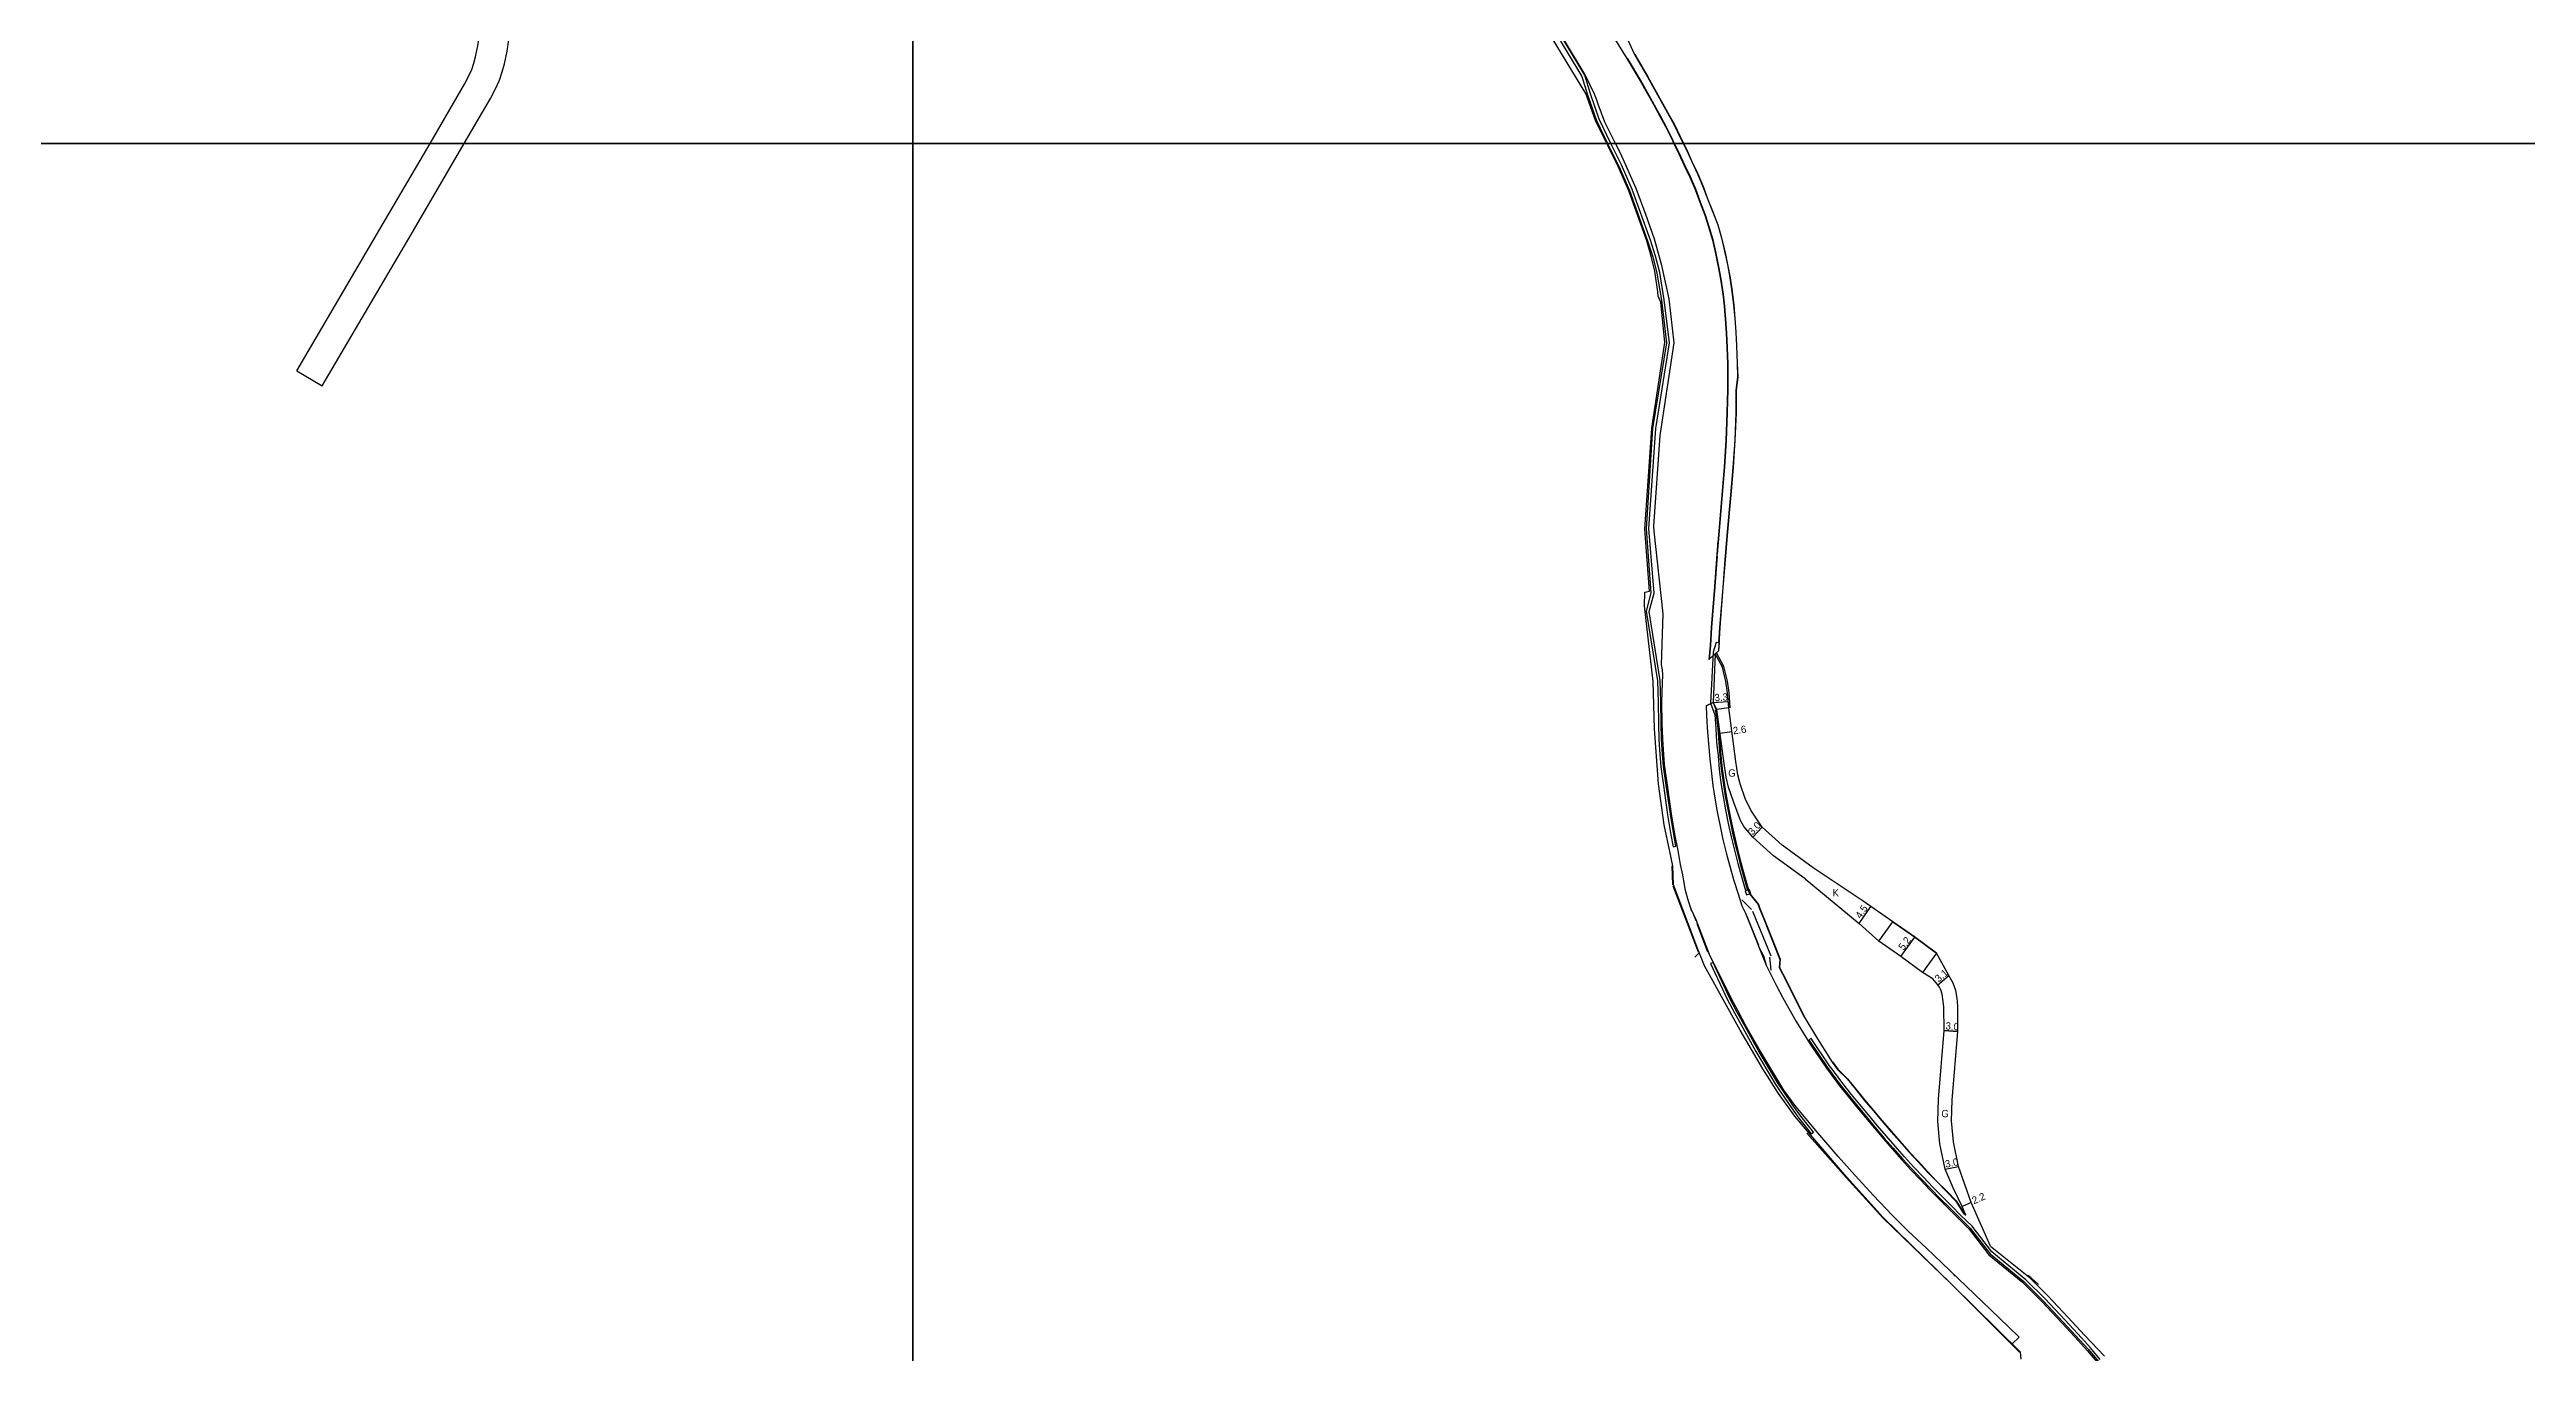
# Model space of a CAD drawing. Header units: metres. Extents: x 0 to 4000, y -96000 to -93000.
# Drawn here: x 1411 to 1954, y -95665 to -95379 of the extents above; entities that cross this region are included whole.
import ezdxf

# ---------------------------------------------------------------- set-up
doc = ezdxf.new("R2010")
doc.units = ezdxf.units.M
doc.header["$LTSCALE"] = 2.5
for name, color, linetype in [('側溝・桝', 7, 'Continuous'), ('図郭', 7, 'Continuous'), ('幅員', 7, 'Continuous'), ('歩道・分離帯・安全施設', 7, 'Continuous'), ('舗装', 7, 'Continuous'), ('道路', 7, 'Continuous')]:
    doc.layers.add(name, color=color, linetype=linetype)
doc.styles.get("Standard").update_dxf_attribs({"font": ''})
doc.styles.get('Standard').set_extended_font_data('@MS PGothic')

msp = doc.modelspace()

# ---------------------------------------------------------------- linework, layer by layer
at = {"layer": '側溝・桝'}
for points in [[(1750.43, -95394.69), (1748.53, -95389.13), (1747.27, -95385.03), (1734.36, -95363.48), (1733.77, -95363.9), (1746.6, -95385.32), (1747.84, -95389.34), (1749.87, -95394.99), (1752.28, -95400)], [(1753, -95400), (1750.43, -95394.69)], [(1752.28, -95400), (1752.55, -95400.56), (1754.7, -95404.96), (1757.05, -95410.32), (1761.03, -95421.36), (1762.17, -95424.87), (1763.07, -95428.43), (1764.06, -95434.34), (1765.16, -95443.66), (1762.13, -95462.43), (1760.72, -95484.46), (1761.78, -95498.48), (1760.69, -95502.47), (1763.19, -95517.76), (1763.32, -95522.37), (1763.4, -95527.14), (1763.51, -95530.57), (1763.65, -95532.84), (1763.94, -95536.55), (1764.51, -95540.69), (1765.43, -95547.08), (1766.16, -95551.5), (1766.61, -95554.1), (1767.21, -95553.99), (1766.76, -95551.4), (1766.03, -95546.99), (1765.11, -95540.6), (1764.55, -95536.49), (1764.25, -95532.79), (1764.11, -95530.54), (1764.01, -95527.12), (1763.92, -95522.36), (1763.79, -95517.7), (1761.35, -95502.52), (1762.44, -95498.54), (1761.28, -95484.35), (1762.83, -95462.42), (1765.82, -95443.69), (1764.7, -95434.24), (1763.71, -95428.3), (1762.79, -95424.69), (1761.64, -95421.15), (1757.65, -95410.08), (1755.29, -95404.68), (1753.13, -95400.27), (1753, -95400)], [(1776.6, -95509.38), (1776.1, -95509.34), (1775.44, -95511.44), (1774.8, -95522.64), (1775.79, -95525.2), (1775.96, -95528.2), (1776.16, -95531.2), (1776.48, -95534.16), (1776.7, -95537.11), (1777.1, -95540.12), (1777.58, -95543.09), (1778.14, -95546.04), (1778.71, -95548.98), (1779.35, -95551.95), (1780.06, -95554.82), (1780.79, -95557.74), (1781.59, -95560.64), (1782.48, -95563.71)], [(1775.83, -95511.79), (1775.42, -95522.51)], [(1860.26, -95666.44), (1858.09, -95663.89), (1856.16, -95661.72), (1852.57, -95657.84), (1848.11, -95653.11), (1843.95, -95648.96), (1836.51, -95642.88), (1832.16, -95637.26), (1829.65, -95634.8), (1827.67, -95632.81), (1825.67, -95630.82), (1823.53, -95628.67), (1821.5, -95626.52), (1819.32, -95624.2), (1817.35, -95622.07), (1815.31, -95619.73), (1813.37, -95617.55), (1811.39, -95615.23), (1809.44, -95612.87), (1807.58, -95610.61), (1805.74, -95608.39), (1803.81, -95605.96), (1801.98, -95603.51), (1800.91, -95602.12), (1796.88, -95596.09), (1796.38, -95596.42), (1800.43, -95602.47), (1801.5, -95603.87), (1803.34, -95606.32), (1805.28, -95608.76), (1807.12, -95610.99), (1808.98, -95613.25), (1810.94, -95615.61), (1812.92, -95617.94), (1814.86, -95620.12), (1816.91, -95622.46), (1818.88, -95624.61), (1821.07, -95626.92), (1823.1, -95629.08), (1825.25, -95631.24), (1827.25, -95633.23), (1829.23, -95635.22), (1831.74, -95637.68), (1836.1, -95643.3), (1843.53, -95649.38), (1847.68, -95653.53), (1852.13, -95658.24), (1855.72, -95662.12), (1857.64, -95664.28), (1859.81, -95666.82)]]:
    msp.add_lwpolyline(points, dxfattribs=at)
for points in [[(1783.31, -95563.47), (1782.43, -95563.72), (1782.68, -95564.61), (1783.57, -95564.36)], [(1780.61, -95590.24), (1779, -95587.22), (1775.39, -95579.46), (1774.84, -95579.7), (1778.47, -95587.49), (1780.05, -95590.48), (1781.89, -95593.8), (1784.77, -95598.95), (1789.02, -95606.06), (1790.3, -95608), (1792.56, -95611.33), (1794.17, -95613.54), (1796.9, -95617.02), (1797.37, -95616.66), (1794.62, -95613.13), (1793.03, -95610.96), (1790.74, -95607.59), (1789.53, -95605.74), (1785.28, -95598.64), (1782.4, -95593.49)]]:
    msp.add_lwpolyline(points, close=True, dxfattribs=at)
at = {"layer": '図郭'}
for points in [[(800, -95400), (1600, -95400), (1600, -94800), (800, -94800)], [(1600, -95400), (2400, -95400), (2400, -94800), (1600, -94800)], [(800, -96000), (1600, -96000), (1600, -95400), (800, -95400)], [(1600, -96000), (2400, -96000), (2400, -95400), (1600, -95400)]]:
    msp.add_lwpolyline(points, close=True, dxfattribs=at)
at = {"layer": '幅員'}
for points in [[(1775.42, -95522.51), (1778.72, -95522.28)], [(1779.51, -95528.93), (1776.93, -95529.28)], [(1786.14, -95549.77), (1784.12, -95551.99)], [(1807.41, -95570.89), (1809.97, -95567.19)], [(1816.57, -95578.15), (1819.63, -95573.9)], [(1824.68, -95584.35), (1827.05, -95582.34)], [(1826.07, -95594.33), (1829.06, -95594.58)], [(1826.26, -95624.73), (1829.2, -95624.13)], [(1831.98, -95632.02), (1829.97, -95632.9)]]:
    msp.add_lwpolyline(points, dxfattribs=at)
at = {"layer": '歩道・分離帯・安全施設'}
for points in [[(1730.82, -95336.75), (1729.6, -95337.49), (1731.5, -95340.58), (1734.48, -95345.45), (1736.94, -95349.27), (1739.17, -95352.82), (1742.27, -95357.57), (1746.19, -95363.86), (1745.91, -95364.05), (1749.53, -95370.04), (1752.66, -95375.23), (1756.51, -95381.37), (1759.44, -95386.28), (1762.45, -95391.66), (1763.78, -95394.13), (1765.29, -95396.95), (1766.46, -95399.31), (1766.8, -95400)], [(1730.82, -95336.75), (1729.6, -95337.49), (1731.5, -95340.58), (1734.48, -95345.45), (1736.94, -95349.27), (1739.17, -95352.82), (1742.27, -95357.57), (1746.19, -95363.86), (1745.91, -95364.05), (1749.53, -95370.04), (1752.66, -95375.23), (1756.51, -95381.37), (1759.44, -95386.28), (1762.45, -95391.66), (1763.78, -95394.13), (1765.29, -95396.95), (1766.46, -95399.31), (1766.8, -95400)], [(1754.01, -95400), (1751.66, -95395.35), (1750.19, -95391.37), (1749.85, -95390.32), (1749.4, -95389.17), (1747.32, -95384.98), (1734.41, -95363.43), (1733.41, -95362.21)], [(1754.01, -95400), (1751.66, -95395.35), (1750.19, -95391.37), (1749.85, -95390.32), (1749.4, -95389.17), (1747.32, -95384.98), (1734.41, -95363.43)], [(1754.01, -95400), (1751.66, -95395.35), (1750.19, -95391.37), (1749.85, -95390.32), (1749.4, -95389.17), (1747.32, -95384.98), (1734.41, -95363.43)], [(1766.96, -95400), (1766.59, -95399.25), (1765.42, -95396.88), (1763.91, -95394.06), (1762.57, -95391.59), (1759.57, -95386.21), (1756.64, -95381.3)], [(1758.21, -95380.48), (1761.07, -95385.4), (1764, -95390.63), (1765.45, -95393.25), (1766.9, -95395.86), (1768.17, -95398.5), (1768.91, -95400)], [(1840.97, -95663.04), (1842.46, -95661.53), (1838.1, -95657.31), (1825.5, -95645.29), (1822.13, -95642.09), (1818.1, -95638.26), (1814.65, -95634.86), (1810.57, -95630.54), (1806.53, -95626.11), (1802.82, -95621.95), (1798.38, -95616.81), (1794.97, -95612.75), (1793.32, -95610.69), (1790.88, -95607.47), (1785.5, -95598.43), (1782.57, -95593.33), (1780.85, -95590.1), (1779.36, -95587.25), (1774.57, -95577.69), (1771.69, -95570.14), (1770.61, -95567.76), (1769.97, -95566.03), (1769.37, -95563.67), (1768.99, -95561.54), (1768.75, -95560.27), (1768.28, -95558.01), (1767.76, -95554.9), (1766.98, -95551.34), (1766.27, -95546.87), (1765.39, -95540.57), (1764.77, -95536.1), (1764.5, -95532.78), (1764.35, -95530.48), (1764.25, -95527.08), (1764.19, -95522.27), (1764.38, -95516.37), (1764.29, -95515.32), (1764.08, -95514.25), (1764.43, -95503.07), (1762.48, -95484.92), (1762.39, -95483.84), (1763.76, -95464.02), (1766.83, -95443.71), (1765.74, -95434.06), (1764.12, -95426.7), (1762.53, -95420.97), (1760.62, -95415.58), (1758.55, -95409.85), (1755.06, -95402.09), (1754.01, -95400)], [(1840.97, -95663.04), (1842.46, -95661.53), (1838.1, -95657.31), (1825.5, -95645.29), (1822.13, -95642.09), (1818.1, -95638.26), (1814.65, -95634.86), (1810.57, -95630.54), (1806.53, -95626.11), (1802.82, -95621.95), (1798.38, -95616.81), (1794.97, -95612.75), (1793.32, -95610.69), (1790.88, -95607.47), (1785.5, -95598.43), (1782.57, -95593.33), (1780.85, -95590.1), (1779.36, -95587.25), (1774.57, -95577.69), (1771.69, -95570.14), (1770.61, -95567.76), (1769.97, -95566.03), (1769.37, -95563.67), (1768.99, -95561.54), (1768.75, -95560.27), (1768.28, -95558.01), (1767.76, -95554.9), (1766.98, -95551.34), (1766.27, -95546.87), (1765.39, -95540.57), (1764.77, -95536.1), (1764.5, -95532.78), (1764.35, -95530.48), (1764.25, -95527.08), (1764.19, -95522.27), (1764.38, -95516.37), (1764.29, -95515.32), (1764.08, -95514.25), (1764.43, -95503.07), (1762.48, -95484.92), (1762.39, -95483.84), (1763.76, -95464.02), (1766.83, -95443.71), (1765.74, -95434.06), (1764.12, -95426.7), (1762.53, -95420.97), (1760.62, -95415.58), (1758.55, -95409.85), (1755.06, -95402.09), (1754.01, -95400)], [(1767.76, -95554.9), (1766.98, -95551.34), (1766.27, -95546.87), (1765.39, -95540.57), (1764.77, -95536.1), (1764.5, -95532.78), (1764.35, -95530.48), (1764.25, -95527.08), (1764.19, -95522.27), (1764.38, -95516.37), (1764.29, -95515.32), (1764.08, -95514.25), (1764.43, -95503.07), (1762.48, -95484.92), (1762.39, -95483.84), (1763.76, -95464.02), (1766.83, -95443.71), (1765.74, -95434.06), (1764.12, -95426.7), (1762.53, -95420.97), (1760.62, -95415.58), (1758.55, -95409.85), (1755.06, -95402.09), (1754.01, -95400)], [(1766.8, -95400), (1767.9, -95402.23), (1769.07, -95404.79), (1770.29, -95407.38), (1771.45, -95410.07), (1772.5, -95412.87), (1773.58, -95415.72), (1774.47, -95418.51), (1775.25, -95421.18), (1775.91, -95424.09), (1776.52, -95427.01), (1777, -95429.7), (1777.5, -95433.03), (1777.8, -95435.63), (1778.01, -95438.47), (1778.23, -95441.53), (1778.42, -95444.69), (1778.58, -95448.21), (1778.54, -95451.26), (1778.53, -95453.97), (1778.41, -95458.92), (1778.17, -95465.11), (1777.79, -95470.85), (1777.3, -95477.01), (1776.56, -95485.73), (1776.23, -95490), (1775.69, -95497.04), (1774.96, -95506.07), (1774.75, -95509.97), (1774.46, -95513.08)], [(1766.8, -95400), (1767.9, -95402.23), (1769.07, -95404.79), (1770.29, -95407.38), (1771.45, -95410.07), (1772.5, -95412.87), (1773.58, -95415.72), (1774.47, -95418.51), (1775.25, -95421.18), (1775.91, -95424.09), (1776.52, -95427.01), (1777, -95429.7), (1777.5, -95433.03), (1777.8, -95435.63), (1778.01, -95438.47), (1778.23, -95441.53), (1778.42, -95444.69), (1778.58, -95448.21), (1778.54, -95451.26), (1778.53, -95453.97), (1778.41, -95458.92), (1778.17, -95465.11), (1777.79, -95470.85), (1777.3, -95477.01), (1776.56, -95485.73), (1776.23, -95490), (1775.69, -95497.04), (1774.96, -95506.07), (1774.75, -95509.97), (1774.46, -95513.08)], [(1776.38, -95490.01), (1776.7, -95485.74), (1777.44, -95477.02), (1777.93, -95470.86), (1778.31, -95465.12), (1778.55, -95458.92), (1778.67, -95453.98), (1778.68, -95451.26), (1778.73, -95448.21), (1778.56, -95444.68), (1778.38, -95441.52), (1778.15, -95438.46), (1777.95, -95435.62), (1777.64, -95433.01), (1777.14, -95429.68), (1776.66, -95426.98), (1776.05, -95424.06), (1775.39, -95421.14), (1774.61, -95418.46), (1773.71, -95415.67), (1772.64, -95412.82), (1771.59, -95410.01), (1770.42, -95407.32), (1769.2, -95404.73), (1768.03, -95402.17), (1766.96, -95400)], [(1768.91, -95400), (1769.53, -95401.25), (1770.75, -95403.93), (1772.02, -95406.66), (1773.19, -95409.41), (1774.27, -95412.24), (1775.35, -95415), (1776.46, -95417.81), (1777.26, -95420.64), (1777.93, -95423.59), (1778.58, -95426.49), (1779.11, -95429.43), (1779.56, -95432.46), (1779.92, -95435.36), (1780.17, -95438.36), (1780.41, -95441.33), (1780.55, -95444.3), (1780.69, -95448.19), (1780.8, -95451.15), (1780.46, -95454.1), (1780.43, -95459.05), (1780.17, -95465.04), (1779.77, -95471), (1779.29, -95477.02), (1778.48, -95485.88), (1778.01, -95491.27), (1777.55, -95497.27), (1776.85, -95506.09), (1776.54, -95511.11)], [(1776.46, -95487.03), (1776.23, -95490), (1775.69, -95497.04), (1774.96, -95506.07), (1774.8, -95509.17)], [(1774.6, -95513.09), (1774.9, -95509.98), (1775.11, -95506.08), (1775.83, -95497.05), (1776.29, -95491.32), (1776.35, -95490.52)], [(1774.6, -95513.09), (1774.9, -95509.98), (1775.11, -95506.08), (1775.83, -95497.05), (1776.29, -95491.32), (1776.35, -95490.52)], [(1774.46, -95513.08), (1775.83, -95511.79)], [(1775.83, -95511.79), (1774.46, -95513.08)], [(1779.15, -95523.65), (1778.92, -95520.32), (1778.53, -95517.83), (1777.76, -95514.62), (1776.12, -95511.63)], [(1773.85, -95523.2), (1775.42, -95522.51)], [(1775.42, -95522.51), (1773.85, -95523.2)], [(1773.85, -95523.2), (1773.95, -95525.32), (1774.06, -95527.97), (1774.36, -95531.54), (1774.64, -95534.85), (1774.94, -95537.37), (1775.33, -95540.69), (1775.79, -95543.48), (1776.3, -95546.47), (1776.92, -95549.59), (1777.54, -95552.5), (1778.27, -95555.44), (1779.03, -95558.36), (1779.88, -95561.28), (1780.87, -95564.4), (1781.72, -95567.07), (1782.47, -95568.66)], [(1773.85, -95523.2), (1773.95, -95525.32), (1774.06, -95527.97), (1774.36, -95531.54), (1774.64, -95534.85), (1774.94, -95537.37), (1775.33, -95540.69), (1775.79, -95543.48), (1776.3, -95546.47), (1776.92, -95549.59), (1777.54, -95552.5), (1778.27, -95555.44), (1779.03, -95558.36), (1779.88, -95561.28), (1780.87, -95564.4), (1781.72, -95567.07), (1782.47, -95568.66), (1784.07, -95572.67), (1785.58, -95576.4), (1786.45, -95578), (1787.04, -95580.02), (1787.9, -95581.82), (1789.27, -95584.57), (1790.64, -95587.23), (1793.57, -95592.41), (1796.63, -95597.35), (1800.21, -95602.64), (1801.29, -95604.03), (1803.12, -95606.48), (1805.07, -95608.93), (1806.91, -95611.16), (1808.77, -95613.42), (1810.73, -95615.79), (1812.72, -95618.12), (1814.66, -95620.3), (1816.71, -95622.64), (1818.69, -95624.79), (1820.87, -95627.11), (1822.91, -95629.27), (1825.06, -95631.43), (1827.06, -95633.42), (1829.04, -95635.41), (1831.55, -95637.88), (1835.86, -95643.54), (1843.3, -95649.61), (1847.45, -95653.75), (1851.89, -95658.47), (1855.48, -95662.34), (1857.4, -95664.5), (1859.56, -95667.03)], [(1773.85, -95523.2), (1773.95, -95525.32), (1774.06, -95527.97), (1774.36, -95531.54), (1774.64, -95534.85), (1774.94, -95537.37), (1775.33, -95540.69), (1775.79, -95543.48), (1776.3, -95546.47), (1776.92, -95549.59), (1777.54, -95552.5), (1778.27, -95555.44), (1779.03, -95558.36), (1779.88, -95561.28), (1780.87, -95564.4), (1781.72, -95567.07), (1782.47, -95568.66), (1784.07, -95572.67), (1785.58, -95576.4), (1787.04, -95580.02), (1787.9, -95581.82), (1789.27, -95584.57), (1790.64, -95587.23), (1793.57, -95592.41), (1796.63, -95597.35), (1800.21, -95602.64), (1801.29, -95604.03), (1803.12, -95606.48), (1805.07, -95608.93), (1806.91, -95611.16), (1808.77, -95613.42), (1810.73, -95615.79), (1812.72, -95618.12), (1814.66, -95620.3), (1816.71, -95622.64), (1818.69, -95624.79), (1820.87, -95627.11), (1822.91, -95629.27), (1825.06, -95631.43), (1827.06, -95633.42), (1829.04, -95635.41), (1831.55, -95637.88), (1835.86, -95643.54), (1843.3, -95649.61), (1847.45, -95653.75), (1851.89, -95658.47), (1855.48, -95662.34), (1857.4, -95664.5), (1859.56, -95667.03)], [(1775.86, -95524.17), (1776.05, -95525.12), (1776.43, -95528.17), (1776.64, -95531.16), (1776.9, -95534.08), (1777.17, -95537.06), (1777.57, -95540.05), (1778.04, -95543.01), (1778.61, -95545.95), (1779.18, -95548.89), (1779.81, -95551.85), (1780.52, -95554.71), (1781.25, -95557.62), (1782.05, -95560.51), (1782.87, -95563.36), (1783.53, -95564.5), (1785.32, -95566.74), (1785.63, -95567.6), (1786.48, -95569.73), (1788.72, -95575.24), (1790.1, -95578.76), (1789.92, -95580.54), (1791.35, -95583.17), (1792.66, -95585.84), (1795.37, -95591.22)], [(1766.53, -95562.44), (1766.44, -95558.31)], [(1772.22, -95577.23), (1766.66, -95562.72)], [(1771.53, -95569.79), (1770.61, -95567.76), (1769.97, -95566.03), (1769.37, -95563.67), (1768.99, -95561.54), (1768.75, -95560.27), (1768.28, -95558.01)], [(1781.72, -95565.72), (1783.8, -95567.87)], [(1784.06, -95568.23), (1788.03, -95577.98)], [(1770.95, -95568.66), (1771.62, -95570.29)], [(1771.85, -95570.93), (1774.19, -95577.09)], [(1785.38, -95575.73), (1782.84, -95569.4)], [(1772.26, -95577.45), (1771.39, -95578.27)], [(1786.27, -95578.09), (1787.04, -95580.02), (1787.9, -95581.82), (1789.27, -95584.57), (1790.64, -95587.23), (1793.57, -95592.41)], [(1787.77, -95578.29), (1788.04, -95581.12)], [(1785.5, -95598.43), (1782.57, -95593.33), (1780.85, -95590.1), (1779.36, -95587.25), (1777.23, -95583)], [(1800.21, -95602.64), (1801.29, -95604.03), (1803.12, -95606.48), (1805.07, -95608.93), (1806.91, -95611.16), (1808.77, -95613.42), (1810.73, -95615.79), (1812.72, -95618.12), (1814.66, -95620.3), (1816.71, -95622.64), (1818.69, -95624.79), (1820.87, -95627.11), (1822.91, -95629.27), (1825.06, -95631.43), (1827.06, -95633.42), (1829.04, -95635.41), (1831.55, -95637.88), (1835.86, -95643.54), (1843.3, -95649.61), (1847.45, -95653.75), (1851.89, -95658.47), (1855.48, -95662.34), (1857.4, -95664.5), (1859.56, -95667.03)], [(1801.56, -95601.26), (1802.73, -95602.83), (1804.86, -95604.93), (1806.75, -95607.26), (1808.59, -95609.55), (1810.55, -95611.86), (1812.45, -95614.13), (1814.41, -95616.41), (1816.34, -95618.63), (1818.31, -95620.91), (1820.39, -95623.1), (1822.38, -95625.29), (1824.45, -95627.43), (1826.6, -95629.58), (1828.66, -95631.69), (1830.28, -95634.24)], [(1842.46, -95661.53), (1838.1, -95657.31), (1825.5, -95645.29), (1822.13, -95642.09), (1818.1, -95638.26), (1814.65, -95634.86), (1810.57, -95630.54), (1806.53, -95626.11), (1802.82, -95621.95), (1798.38, -95616.81), (1794.97, -95612.75), (1793.32, -95610.69), (1790.88, -95607.47)], [(1842.52, -95664.84), (1827.7, -95650.01), (1812.62, -95635.42), (1804.53, -95626.6), (1795.96, -95616.83)], [(1844.48, -95647.94), (1846.74, -95649.99)]]:
    msp.add_lwpolyline(points, dxfattribs=at)
for p in [(1770.63, -95568.09, 201.1), (1828.32, -95648.08, 193.78)]:
    msp.add_point(p, dxfattribs=at)
at = {"layer": '舗装'}
for points in [[(1778.81, -95523.68), (1776.24, -95524.02)], [(1784.12, -95551.99), (1786.14, -95549.77)], [(1829.06, -95594.58), (1826.07, -95594.33)]]:
    msp.add_lwpolyline(points, dxfattribs=at)
at = {"layer": '道路'}
for points in [[(1732.74, -95339.91), (1732.89, -95339.82), (1733.68, -95341.11), (1735.94, -95344.46), (1738.74, -95347.82), (1743.92, -95354.05), (1745.71, -95356.82), (1749.97, -95363.99), (1755.34, -95374.27), (1758.17, -95380.51)], [(1494.17, -95400), (1501.73, -95387.03), (1502.69, -95385.18), (1503.32, -95383.77), (1503.78, -95382.4), (1504.17, -95381.01), (1504.65, -95378.62), (1505.3, -95374.39), (1505.67, -95372.69), (1506.22, -95371.11), (1507.06, -95369.36), (1513.45, -95357.44)], [(1501.69, -95400), (1507.42, -95390.17), (1508.54, -95388.01), (1509.38, -95386.13), (1509.98, -95384.33), (1510.49, -95382.55), (1511.06, -95379.75), (1511.69, -95375.57), (1511.93, -95374.46), (1512.24, -95373.59), (1512.84, -95372.34), (1519.48, -95361)], [(1752.07, -95400), (1749.72, -95395.16), (1747.47, -95389.04), (1731.69, -95363.02)], [(1758.17, -95380.51), (1761.03, -95385.42), (1763.96, -95390.65), (1765.41, -95393.27), (1766.86, -95395.88), (1768.13, -95398.52), (1768.86, -95400)], [(1464.96, -95449.79), (1484.41, -95416.65), (1494.17, -95400)], [(1470.56, -95453.08), (1490.01, -95419.95), (1501.69, -95400)], [(1781.36, -95594.32), (1773.49, -95580.21), (1772.03, -95576.57), (1766.7, -95562.41), (1766.58, -95558.29), (1765.91, -95555.12), (1764.7, -95549.26), (1763.43, -95540.32), (1762.52, -95528.26), (1762.23, -95517.9), (1760.34, -95501.29), (1760.4, -95498.32), (1761.45, -95498.06), (1760.46, -95484.52), (1761.93, -95462.38), (1764.82, -95443.61), (1763.9, -95434.78), (1763.35, -95433.46), (1763.29, -95432.5), (1762.62, -95427.97), (1761.91, -95424.95), (1760.85, -95421.31), (1756.92, -95410.38), (1754.58, -95405.04), (1752.37, -95400.62), (1752.07, -95400)], [(1768.86, -95400), (1769.49, -95401.27), (1770.71, -95403.95), (1771.97, -95406.68), (1773.14, -95409.43), (1774.23, -95412.26), (1775.31, -95415.02)], [(1775.31, -95415.02), (1776.41, -95417.82), (1777.21, -95420.65), (1777.88, -95423.6), (1778.53, -95426.5), (1779.06, -95429.44), (1779.51, -95432.47), (1779.87, -95435.37), (1780.13, -95438.36), (1780.36, -95441.34), (1780.5, -95444.3), (1780.64, -95448.19), (1780.75, -95451.15), (1780.41, -95454.1), (1780.39, -95459.05), (1780.13, -95465.03), (1779.72, -95470.99), (1779.24, -95477.01), (1778.43, -95485.88), (1777.96, -95491.26), (1777.5, -95497.27), (1776.8, -95506.08), (1776.6, -95509.38), (1776.71, -95509.39), (1776.61, -95511.18), (1775.83, -95511.79)], [(1464.96, -95449.79), (1470.56, -95453.08)], [(1778.81, -95523.68), (1778.58, -95520.36), (1778.19, -95517.89), (1777.44, -95514.74), (1775.83, -95511.79)], [(1776.24, -95524.02), (1775.42, -95522.51)], [(1775.42, -95522.51), (1776.09, -95524.17), (1776.67, -95528.15), (1776.87, -95531.14), (1777.12, -95534.08), (1777.41, -95537.04), (1777.8, -95540.01), (1778.28, -95542.97), (1778.84, -95545.91), (1779.41, -95548.84), (1780.05, -95551.79), (1780.75, -95554.65), (1781.48, -95557.56), (1782.28, -95560.44), (1783.16, -95563.51), (1783.31, -95563.47), (1783.57, -95564.36), (1783.38, -95564.41), (1785.26, -95566.77), (1785.57, -95567.62), (1786.42, -95569.76), (1788.66, -95575.27), (1790.03, -95578.77), (1789.85, -95580.56), (1791.29, -95583.21), (1792.6, -95585.88), (1795.31, -95591.25), (1798.27, -95596.16), (1801.51, -95601.3), (1802.68, -95602.87), (1804.8, -95604.97), (1806.7, -95607.3), (1808.53, -95609.59), (1810.5, -95611.91), (1812.4, -95614.17), (1814.36, -95616.46), (1816.29, -95618.68), (1818.26, -95620.96), (1820.34, -95623.15), (1822.33, -95625.33), (1824.4, -95627.48), (1826.55, -95629.63), (1828.6, -95631.73), (1830.22, -95634.28), (1830.81, -95634.82)], [(1795.54, -95561.16), (1788.62, -95556.1), (1784.12, -95551.99), (1782.13, -95549.67), (1781.39, -95548.35), (1779.93, -95544.39), (1778.79, -95541.04), (1778.28, -95538.85), (1777.8, -95535.82), (1776.24, -95524.02)], [(1819.56, -95573.84), (1814.79, -95570.53), (1808.25, -95566), (1797.31, -95558.74), (1790.52, -95553.77), (1786.14, -95549.77), (1784.41, -95547.21), (1783.66, -95546.09), (1782.39, -95543.55), (1781.29, -95540.33), (1780.84, -95538.35), (1780.37, -95535.44), (1778.81, -95523.68)], [(1795.54, -95561.16), (1807.41, -95570.89), (1811.73, -95574.79)], [(1814.79, -95570.53), (1819.56, -95573.84), (1824.38, -95577.4)], [(1824.38, -95577.4), (1819.56, -95573.84)], [(1821.32, -95581.65), (1816.57, -95578.15), (1811.73, -95574.79)], [(1821.32, -95581.65), (1816.57, -95578.15), (1811.73, -95574.79)], [(1829.06, -95594.58), (1829.05, -95589.05), (1828.89, -95587.25), (1828.62, -95585.56), (1827.98, -95583.97), (1827.05, -95582.34), (1824.38, -95577.4)], [(1826.07, -95594.33), (1825.96, -95589.28), (1825.8, -95588.04), (1825.6, -95586.4), (1825.3, -95585.47), (1825.01, -95584.85), (1824.68, -95584.35), (1823.58, -95583.07), (1821.32, -95581.65)], [(1842.89, -95666.37), (1842.8, -95664.84), (1827.73, -95649.98), (1812.7, -95635.31), (1804.62, -95626.46), (1796.81, -95617.33), (1793.32, -95613.12), (1789.75, -95608.13), (1786.28, -95602.74), (1781.36, -95594.32)], [(1826.26, -95624.73), (1825.12, -95619.16), (1824.66, -95614.28), (1824.81, -95609.42), (1826.07, -95594.33)], [(1836.17, -95641.59), (1831.98, -95632.02), (1829.2, -95624.13), (1828.09, -95618.72), (1827.67, -95614.19), (1827.81, -95609.6), (1829.06, -95594.58)], [(1830.81, -95634.82), (1829.97, -95632.9), (1828.03, -95628.8), (1826.26, -95624.73)], [(1836.17, -95641.59), (1844.56, -95648.35), (1848.73, -95652.51), (1853.2, -95657.25), (1856.8, -95661.14), (1861.15, -95665.72)]]:
    msp.add_lwpolyline(points, dxfattribs=at)
msp.add_lwpolyline([(1814.79, -95570.53), (1819.56, -95573.84), (1824.38, -95577.4), (1821.32, -95581.65), (1816.57, -95578.15), (1811.73, -95574.79)], close=True, dxfattribs=at)

# ---------------------------------------------------------------- texts
at = {"layer": '幅員'}
for s, rotation, p in [('3.3', 4.0305, (1775.77, -95522.24)), ('2.6', 7.5505, (1779.86, -95529.48)), ('3.0', 47.6171, (1784.07, -95551.67)), ('4.5', 55.2651, (1807.74, -95569.97)), ('5.2', 54.2401, (1817.15, -95576.92)), ('3.1', 40.2433, (1824.84, -95583.88)), ('3.0', 355.2139, (1826.29, -95594.1)), ('3.0', 11.5867, (1826.41, -95624.45)), ('2.2', 23.6143, (1832.57, -95632.44))]:
    msp.add_text(s, height=1.6, rotation=rotation, dxfattribs=at).set_placement(p)
at = {"layer": '舗装'}
for s, p in [('G', (1778.71, -95538.74)), ('K', (1801.56, -95564.99)), ('G', (1825.42, -95613.37))]:
    msp.add_text(s, height=1.6, dxfattribs=at).set_placement(p)

doc.saveas('drawing.dxf')
